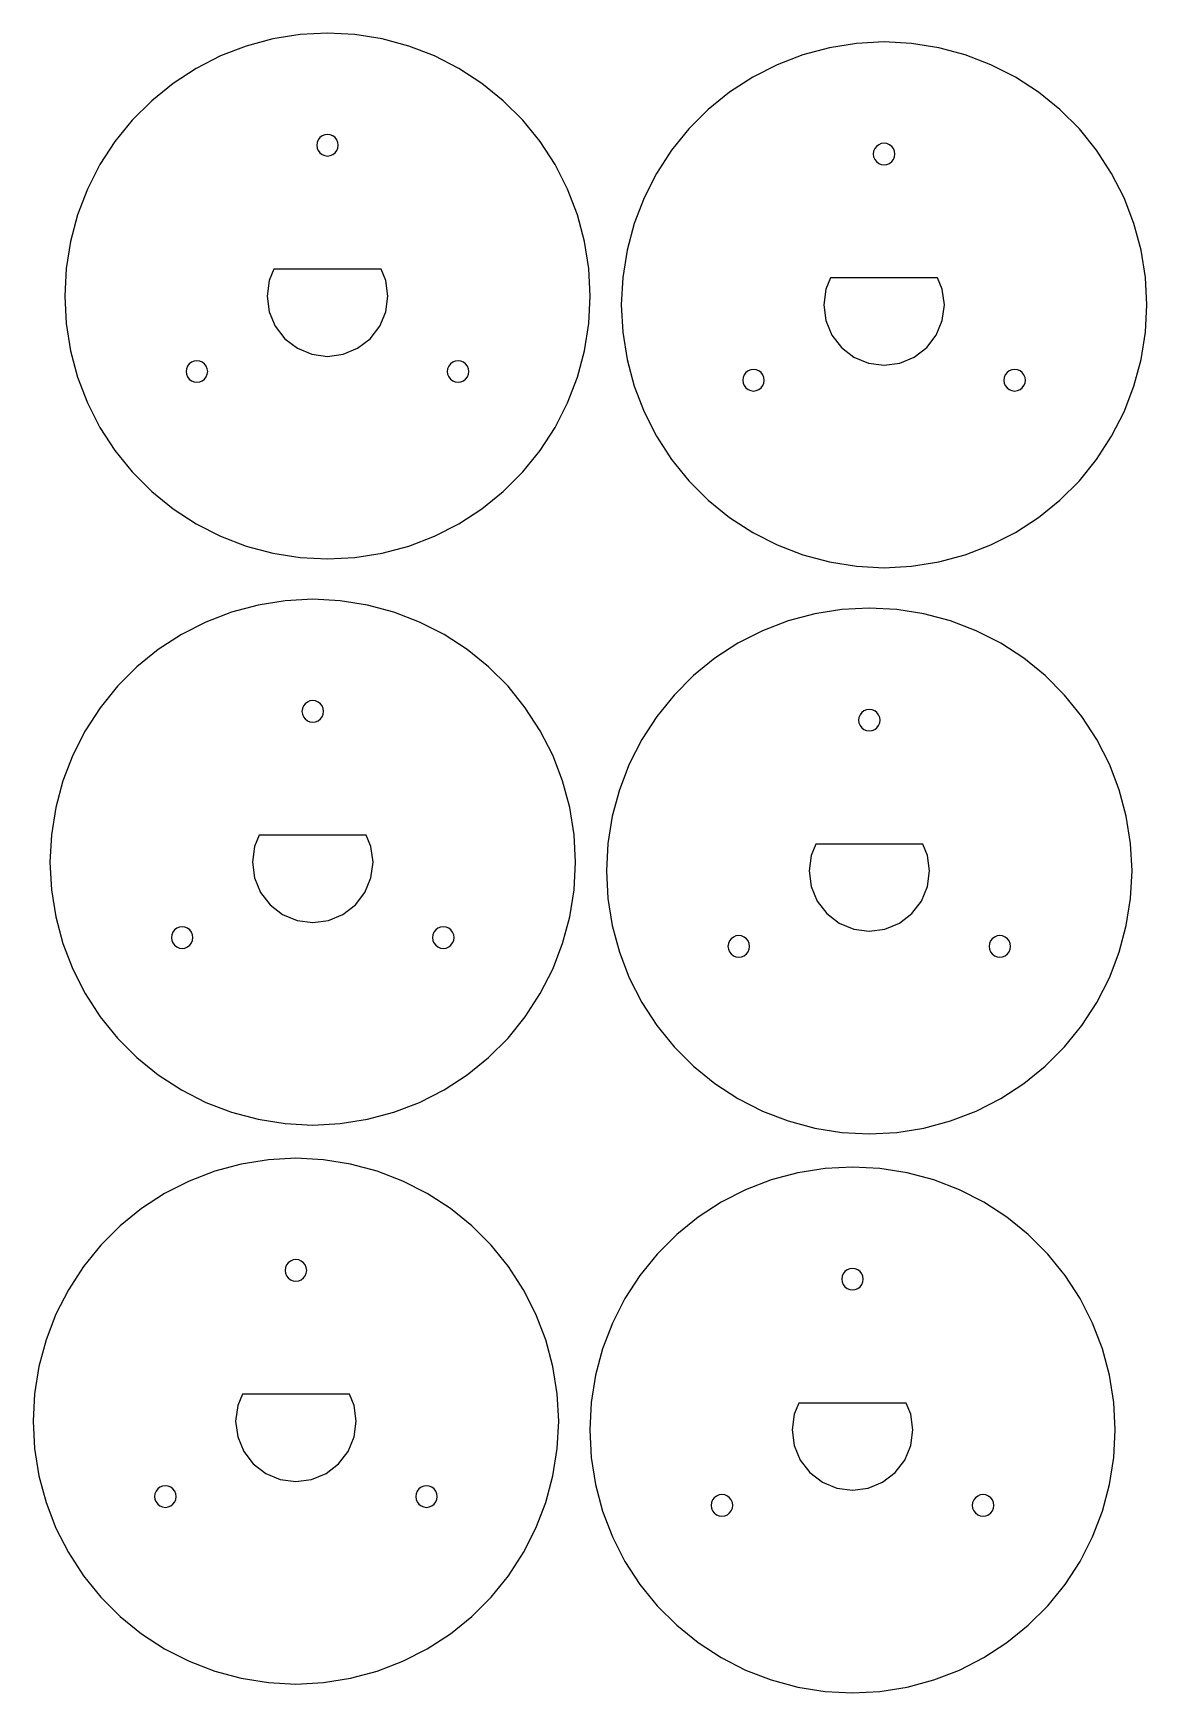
# Model space of a CAD drawing. Extents: x -52 to 52, y -39 to 39.
# Drawn here: x 0.3 to 52, y -39.1 to 37.9 of the extents above; entities that cross this region are included whole.
import ezdxf

# ---------------------------------------------------------------- set-up
doc = ezdxf.new("R2010")
doc.units = 0
doc.layers.get('0').update_dxf_attribs({"linetype": 'CONTINUOUS'})

msp = doc.modelspace()

# ---------------------------------------------------------------- linework, layer by layer
for p, q in [((12.69, 37.876), (11.429, 37.677)), ((13.966, 37.943), (12.69, 37.876)), ((15.241, 37.876), (13.966, 37.943)), ((16.502, 37.677), (15.241, 37.876)), ((10.196, 37.346), (9.003, 36.888)), ((11.429, 37.677), (10.196, 37.346)), ((17.736, 37.346), (16.502, 37.677)), ((18.928, 36.888), (17.736, 37.346)), ((37.272, 37.27), (36.038, 36.939)), ((38.533, 37.469), (37.272, 37.27)), ((39.808, 37.536), (38.533, 37.469)), ((41.084, 37.469), (39.808, 37.536)), ((42.345, 37.27), (41.084, 37.469)), ((43.578, 36.939), (42.345, 37.27)), ((7.866, 36.309), (6.795, 35.613)), ((9.003, 36.888), (7.866, 36.309)), ((20.066, 36.309), (18.928, 36.888)), ((21.137, 35.613), (20.066, 36.309)), ((34.846, 36.482), (33.708, 35.902)), ((36.038, 36.939), (34.846, 36.482)), ((44.771, 36.482), (43.578, 36.939)), ((45.908, 35.902), (44.771, 36.482)), ((6.795, 35.613), (5.802, 34.81)), ((22.129, 34.81), (21.137, 35.613)), ((33.708, 35.902), (32.637, 35.206)), ((46.979, 35.206), (45.908, 35.902)), ((5.802, 34.81), (4.899, 33.907)), ((23.032, 33.907), (22.129, 34.81)), ((32.637, 35.206), (31.645, 34.403)), ((47.972, 34.403), (46.979, 35.206)), ((4.899, 33.907), (4.096, 32.914)), ((23.836, 32.914), (23.032, 33.907)), ((31.645, 34.403), (30.742, 33.5)), ((48.875, 33.5), (47.972, 34.403)), ((13.716, 33.176), (13.612, 33.097)), ((13.836, 33.226), (13.716, 33.176)), ((13.966, 33.243), (13.836, 33.226)), ((14.095, 33.226), (13.966, 33.243)), ((14.216, 33.176), (14.095, 33.226)), ((14.319, 33.097), (14.216, 33.176)), ((30.742, 33.5), (29.938, 32.507)), ((49.678, 32.507), (48.875, 33.5)), ((4.096, 32.914), (3.4, 31.843)), ((13.483, 32.873), (13.466, 32.743)), ((13.466, 32.743), (13.483, 32.614)), ((13.533, 32.993), (13.483, 32.873)), ((13.483, 32.614), (13.533, 32.493)), ((13.612, 33.097), (13.533, 32.993)), ((13.533, 32.493), (13.612, 32.39)), ((13.612, 32.39), (13.716, 32.31)), ((14.216, 32.31), (14.319, 32.39)), ((14.399, 32.993), (14.319, 33.097)), ((14.319, 32.39), (14.399, 32.493)), ((14.449, 32.873), (14.399, 32.993)), ((14.399, 32.493), (14.449, 32.614)), ((14.466, 32.743), (14.449, 32.873)), ((14.449, 32.614), (14.466, 32.743)), ((24.531, 31.843), (23.836, 32.914)), ((29.938, 32.507), (29.243, 31.436)), ((39.325, 32.466), (39.308, 32.336)), ((39.375, 32.586), (39.325, 32.466)), ((39.455, 32.69), (39.375, 32.586)), ((39.558, 32.769), (39.455, 32.69)), ((39.679, 32.819), (39.558, 32.769)), ((39.808, 32.836), (39.679, 32.819)), ((39.938, 32.819), (39.808, 32.836)), ((40.058, 32.769), (39.938, 32.819)), ((40.162, 32.69), (40.058, 32.769)), ((40.241, 32.586), (40.162, 32.69)), ((40.291, 32.466), (40.241, 32.586)), ((40.308, 32.336), (40.291, 32.466)), ((50.374, 31.436), (49.678, 32.507)), ((3.4, 31.843), (2.82, 30.705)), ((13.716, 32.31), (13.836, 32.26)), ((13.836, 32.26), (13.966, 32.243)), ((13.966, 32.243), (14.095, 32.26)), ((14.095, 32.26), (14.216, 32.31)), ((25.111, 30.705), (24.531, 31.843)), ((39.308, 32.336), (39.325, 32.207)), ((39.325, 32.207), (39.375, 32.086)), ((39.375, 32.086), (39.455, 31.983)), ((39.455, 31.983), (39.558, 31.903)), ((39.558, 31.903), (39.679, 31.853)), ((39.679, 31.853), (39.808, 31.836)), ((39.808, 31.836), (39.938, 31.853)), ((39.938, 31.853), (40.058, 31.903)), ((40.058, 31.903), (40.162, 31.983)), ((40.162, 31.983), (40.241, 32.086)), ((40.241, 32.086), (40.291, 32.207)), ((40.291, 32.207), (40.308, 32.336)), ((29.243, 31.436), (28.663, 30.298)), ((50.954, 30.298), (50.374, 31.436)), ((2.82, 30.705), (2.363, 29.513)), ((25.569, 29.513), (25.111, 30.705)), ((28.663, 30.298), (28.206, 29.106)), ((51.411, 29.106), (50.954, 30.298)), ((2.363, 29.513), (2.032, 28.28)), ((25.899, 28.28), (25.569, 29.513)), ((28.206, 29.106), (27.875, 27.873)), ((51.742, 27.873), (51.411, 29.106)), ((2.032, 28.28), (1.832, 27.018)), ((26.099, 27.018), (25.899, 28.28)), ((27.875, 27.873), (27.675, 26.612)), ((51.942, 26.612), (51.742, 27.873)), ((1.832, 27.018), (1.766, 25.743)), ((11.479, 26.993), (11.261, 26.468)), ((16.453, 26.993), (11.479, 26.993)), ((16.67, 26.468), (16.453, 26.993)), ((26.166, 25.743), (26.099, 27.018)), ((11.261, 26.468), (11.166, 25.743)), ((16.766, 25.743), (16.67, 26.468)), ((27.675, 26.612), (27.608, 25.336)), ((37.321, 26.586), (37.104, 26.061)), ((42.295, 26.586), (37.321, 26.586)), ((42.513, 26.061), (42.295, 26.586)), ((52.008, 25.336), (51.942, 26.612)), ((1.766, 25.743), (1.832, 24.468)), ((11.166, 25.743), (11.261, 25.018)), ((16.67, 25.018), (16.766, 25.743)), ((26.099, 24.468), (26.166, 25.743)), ((37.104, 26.061), (37.008, 25.336)), ((42.608, 25.336), (42.513, 26.061)), ((11.261, 25.018), (11.541, 24.343)), ((16.39, 24.343), (16.67, 25.018)), ((27.608, 25.336), (27.675, 24.061)), ((37.008, 25.336), (37.104, 24.612)), ((42.513, 24.612), (42.608, 25.336)), ((51.942, 24.061), (52.008, 25.336)), ((1.832, 24.468), (2.032, 23.207)), ((11.541, 24.343), (11.986, 23.763)), ((15.946, 23.763), (16.39, 24.343)), ((25.899, 23.207), (26.099, 24.468)), ((27.675, 24.061), (27.875, 22.8)), ((37.104, 24.612), (37.384, 23.936)), ((37.384, 23.936), (37.829, 23.356)), ((41.788, 23.356), (42.233, 23.936)), ((42.233, 23.936), (42.513, 24.612)), ((51.742, 22.8), (51.942, 24.061)), ((2.032, 23.207), (2.363, 21.973)), ((11.986, 23.763), (12.566, 23.318)), ((12.566, 23.318), (13.241, 23.039)), ((14.69, 23.039), (15.366, 23.318)), ((15.366, 23.318), (15.946, 23.763)), ((25.569, 21.973), (25.899, 23.207)), ((37.829, 23.356), (38.408, 22.911)), ((41.208, 22.911), (41.788, 23.356)), ((7.42, 22.373), (7.403, 22.243)), ((7.47, 22.493), (7.42, 22.373)), ((7.55, 22.597), (7.47, 22.493)), ((7.653, 22.676), (7.55, 22.597)), ((7.774, 22.726), (7.653, 22.676)), ((7.903, 22.743), (7.774, 22.726)), ((8.033, 22.726), (7.903, 22.743)), ((8.153, 22.676), (8.033, 22.726)), ((8.257, 22.597), (8.153, 22.676)), ((8.336, 22.493), (8.257, 22.597)), ((8.386, 22.373), (8.336, 22.493)), ((8.403, 22.243), (8.386, 22.373)), ((13.241, 23.039), (13.966, 22.943)), ((13.966, 22.943), (14.69, 23.039)), ((19.545, 22.373), (19.528, 22.243)), ((19.595, 22.493), (19.545, 22.373)), ((19.674, 22.597), (19.595, 22.493)), ((19.778, 22.676), (19.674, 22.597)), ((19.898, 22.726), (19.778, 22.676)), ((20.028, 22.743), (19.898, 22.726)), ((20.157, 22.726), (20.028, 22.743)), ((20.278, 22.676), (20.157, 22.726)), ((20.381, 22.597), (20.278, 22.676)), ((20.461, 22.493), (20.381, 22.597)), ((20.511, 22.373), (20.461, 22.493)), ((20.528, 22.243), (20.511, 22.373)), ((27.875, 22.8), (28.206, 21.566)), ((38.408, 22.911), (39.084, 22.632)), ((39.084, 22.632), (39.808, 22.536)), ((39.808, 22.536), (40.533, 22.632)), ((40.533, 22.632), (41.208, 22.911)), ((51.411, 21.566), (51.742, 22.8)), ((2.363, 21.973), (2.82, 20.781)), ((7.403, 22.243), (7.42, 22.114)), ((7.42, 22.114), (7.47, 21.993)), ((7.47, 21.993), (7.55, 21.89)), ((7.55, 21.89), (7.653, 21.81)), ((7.653, 21.81), (7.774, 21.76)), ((7.774, 21.76), (7.903, 21.743)), ((7.903, 21.743), (8.033, 21.76)), ((8.033, 21.76), (8.153, 21.81)), ((8.153, 21.81), (8.257, 21.89)), ((8.257, 21.89), (8.336, 21.993)), ((8.336, 21.993), (8.386, 22.114)), ((8.386, 22.114), (8.403, 22.243)), ((19.528, 22.243), (19.545, 22.114)), ((19.545, 22.114), (19.595, 21.993)), ((19.595, 21.993), (19.674, 21.89)), ((19.674, 21.89), (19.778, 21.81)), ((19.778, 21.81), (19.898, 21.76)), ((19.898, 21.76), (20.028, 21.743)), ((20.028, 21.743), (20.157, 21.76)), ((20.157, 21.76), (20.278, 21.81)), ((20.278, 21.81), (20.381, 21.89)), ((20.381, 21.89), (20.461, 21.993)), ((20.461, 21.993), (20.511, 22.114)), ((20.511, 22.114), (20.528, 22.243)), ((25.111, 20.781), (25.569, 21.973)), ((33.263, 21.966), (33.246, 21.836)), ((33.246, 21.836), (33.263, 21.707)), ((33.313, 22.086), (33.263, 21.966)), ((33.263, 21.707), (33.313, 21.586)), ((33.393, 22.19), (33.313, 22.086)), ((33.313, 21.586), (33.393, 21.483)), ((33.496, 22.269), (33.393, 22.19)), ((33.617, 22.319), (33.496, 22.269)), ((33.746, 22.336), (33.617, 22.319)), ((33.876, 22.319), (33.746, 22.336)), ((33.996, 22.269), (33.876, 22.319)), ((34.1, 22.19), (33.996, 22.269)), ((34.179, 22.086), (34.1, 22.19)), ((34.1, 21.483), (34.179, 21.586)), ((34.229, 21.966), (34.179, 22.086)), ((34.179, 21.586), (34.229, 21.707)), ((34.246, 21.836), (34.229, 21.966)), ((34.229, 21.707), (34.246, 21.836)), ((45.388, 21.966), (45.371, 21.836)), ((45.371, 21.836), (45.388, 21.707)), ((45.438, 22.086), (45.388, 21.966)), ((45.388, 21.707), (45.438, 21.586)), ((45.517, 22.19), (45.438, 22.086)), ((45.438, 21.586), (45.517, 21.483)), ((45.621, 22.269), (45.517, 22.19)), ((45.741, 22.319), (45.621, 22.269)), ((45.871, 22.336), (45.741, 22.319)), ((46, 22.319), (45.871, 22.336)), ((46.121, 22.269), (46, 22.319)), ((46.224, 22.19), (46.121, 22.269)), ((46.304, 22.086), (46.224, 22.19)), ((46.224, 21.483), (46.304, 21.586)), ((46.354, 21.966), (46.304, 22.086)), ((46.304, 21.586), (46.354, 21.707)), ((46.371, 21.836), (46.354, 21.966)), ((46.354, 21.707), (46.371, 21.836)), ((28.206, 21.566), (28.663, 20.374)), ((33.393, 21.483), (33.496, 21.403)), ((33.496, 21.403), (33.617, 21.353)), ((33.617, 21.353), (33.746, 21.336)), ((33.746, 21.336), (33.876, 21.353)), ((33.876, 21.353), (33.996, 21.403)), ((33.996, 21.403), (34.1, 21.483)), ((45.517, 21.483), (45.621, 21.403)), ((45.621, 21.403), (45.741, 21.353)), ((45.741, 21.353), (45.871, 21.336)), ((45.871, 21.336), (46, 21.353)), ((46, 21.353), (46.121, 21.403)), ((46.121, 21.403), (46.224, 21.483)), ((50.954, 20.374), (51.411, 21.566)), ((2.82, 20.781), (3.4, 19.643)), ((24.531, 19.643), (25.111, 20.781)), ((28.663, 20.374), (29.243, 19.236)), ((50.374, 19.236), (50.954, 20.374)), ((3.4, 19.643), (4.096, 18.572)), ((23.836, 18.572), (24.531, 19.643)), ((4.096, 18.572), (4.899, 17.58)), ((23.032, 17.58), (23.836, 18.572)), ((29.243, 19.236), (29.938, 18.165)), ((49.678, 18.165), (50.374, 19.236)), ((29.938, 18.165), (30.742, 17.173)), ((48.875, 17.173), (49.678, 18.165)), ((4.899, 17.58), (5.802, 16.677)), ((22.129, 16.677), (23.032, 17.58)), ((30.742, 17.173), (31.645, 16.27)), ((47.972, 16.27), (48.875, 17.173)), ((5.802, 16.677), (6.795, 15.873)), ((21.137, 15.873), (22.129, 16.677)), ((31.645, 16.27), (32.637, 15.466)), ((46.979, 15.466), (47.972, 16.27)), ((6.795, 15.873), (7.866, 15.178)), ((20.066, 15.178), (21.137, 15.873)), ((32.637, 15.466), (33.708, 14.771)), ((45.908, 14.771), (46.979, 15.466)), ((7.866, 15.178), (9.003, 14.598)), ((18.928, 14.598), (20.066, 15.178)), ((33.708, 14.771), (34.846, 14.191)), ((44.771, 14.191), (45.908, 14.771)), ((9.003, 14.598), (10.196, 14.14)), ((10.196, 14.14), (11.429, 13.81)), ((16.502, 13.81), (17.736, 14.14)), ((17.736, 14.14), (18.928, 14.598)), ((34.846, 14.191), (36.038, 13.733)), ((43.578, 13.733), (44.771, 14.191)), ((11.429, 13.81), (12.69, 13.61)), ((12.69, 13.61), (13.966, 13.543)), ((13.966, 13.543), (15.241, 13.61)), ((15.241, 13.61), (16.502, 13.81)), ((36.038, 13.733), (37.272, 13.403)), ((37.272, 13.403), (38.533, 13.203)), ((38.533, 13.203), (39.808, 13.136)), ((39.808, 13.136), (41.084, 13.203)), ((41.084, 13.203), (42.345, 13.403)), ((42.345, 13.403), (43.578, 13.733)), ((12.006, 11.602), (10.744, 11.402)), ((13.281, 11.669), (12.006, 11.602)), ((14.556, 11.602), (13.281, 11.669)), ((15.817, 11.402), (14.556, 11.602)), ((9.511, 11.071), (8.319, 10.614)), ((10.744, 11.402), (9.511, 11.071)), ((17.051, 11.071), (15.817, 11.402)), ((18.243, 10.614), (17.051, 11.071)), ((36.587, 10.995), (35.354, 10.665)), ((37.848, 11.195), (36.587, 10.995)), ((39.124, 11.262), (37.848, 11.195)), ((40.399, 11.195), (39.124, 11.262)), ((41.66, 10.995), (40.399, 11.195)), ((42.894, 10.665), (41.66, 10.995)), ((7.181, 10.034), (6.11, 9.339)), ((8.319, 10.614), (7.181, 10.034)), ((19.381, 10.034), (18.243, 10.614)), ((20.452, 9.339), (19.381, 10.034)), ((34.161, 10.207), (33.024, 9.627)), ((35.354, 10.665), (34.161, 10.207)), ((44.086, 10.207), (42.894, 10.665)), ((45.224, 9.627), (44.086, 10.207)), ((6.11, 9.339), (5.117, 8.535)), ((21.444, 8.535), (20.452, 9.339)), ((33.024, 9.627), (31.953, 8.932)), ((46.295, 8.932), (45.224, 9.627)), ((5.117, 8.535), (4.214, 7.632)), ((22.347, 7.632), (21.444, 8.535)), ((31.953, 8.932), (30.96, 8.128)), ((47.287, 8.128), (46.295, 8.932)), ((30.96, 8.128), (30.057, 7.225)), ((48.19, 7.225), (47.287, 8.128)), ((4.214, 7.632), (3.411, 6.64)), ((13.151, 6.952), (13.031, 6.902)), ((13.281, 6.969), (13.151, 6.952)), ((13.41, 6.952), (13.281, 6.969)), ((13.531, 6.902), (13.41, 6.952)), ((23.151, 6.64), (22.347, 7.632)), ((30.057, 7.225), (29.254, 6.233)), ((48.994, 6.233), (48.19, 7.225)), ((3.411, 6.64), (2.715, 5.569)), ((12.798, 6.598), (12.781, 6.469)), ((12.781, 6.469), (12.798, 6.339)), ((12.848, 6.719), (12.798, 6.598)), ((12.798, 6.339), (12.848, 6.219)), ((12.927, 6.822), (12.848, 6.719)), ((12.848, 6.219), (12.927, 6.115)), ((13.031, 6.902), (12.927, 6.822)), ((13.634, 6.822), (13.531, 6.902)), ((13.714, 6.719), (13.634, 6.822)), ((13.634, 6.115), (13.714, 6.219)), ((13.764, 6.598), (13.714, 6.719)), ((13.714, 6.219), (13.764, 6.339)), ((13.781, 6.469), (13.764, 6.598)), ((13.764, 6.339), (13.781, 6.469)), ((23.846, 5.569), (23.151, 6.64)), ((29.254, 6.233), (28.558, 5.162)), ((38.641, 6.191), (38.624, 6.062)), ((38.691, 6.312), (38.641, 6.191)), ((38.77, 6.415), (38.691, 6.312)), ((38.874, 6.495), (38.77, 6.415)), ((38.994, 6.545), (38.874, 6.495)), ((39.124, 6.562), (38.994, 6.545)), ((39.253, 6.545), (39.124, 6.562)), ((39.374, 6.495), (39.253, 6.545)), ((39.477, 6.415), (39.374, 6.495)), ((39.557, 6.312), (39.477, 6.415)), ((39.607, 6.191), (39.557, 6.312)), ((39.624, 6.062), (39.607, 6.191)), ((49.689, 5.162), (48.994, 6.233)), ((2.715, 5.569), (2.135, 4.431)), ((12.927, 6.115), (13.031, 6.036)), ((13.031, 6.036), (13.151, 5.986)), ((13.151, 5.986), (13.281, 5.969)), ((13.281, 5.969), (13.41, 5.986)), ((13.41, 5.986), (13.531, 6.036)), ((13.531, 6.036), (13.634, 6.115)), ((24.426, 4.431), (23.846, 5.569)), ((38.624, 6.062), (38.641, 5.932)), ((38.641, 5.932), (38.691, 5.812)), ((38.691, 5.812), (38.77, 5.708)), ((38.77, 5.708), (38.874, 5.629)), ((38.874, 5.629), (38.994, 5.579)), ((38.994, 5.579), (39.124, 5.562)), ((39.124, 5.562), (39.253, 5.579)), ((39.253, 5.579), (39.374, 5.629)), ((39.374, 5.629), (39.477, 5.708)), ((39.477, 5.708), (39.557, 5.812)), ((39.557, 5.812), (39.607, 5.932)), ((39.607, 5.932), (39.624, 6.062)), ((28.558, 5.162), (27.978, 4.024)), ((50.269, 4.024), (49.689, 5.162)), ((2.135, 4.431), (1.678, 3.239)), ((24.884, 3.239), (24.426, 4.431)), ((27.978, 4.024), (27.521, 2.832)), ((50.726, 2.832), (50.269, 4.024)), ((1.678, 3.239), (1.347, 2.005)), ((25.214, 2.005), (24.884, 3.239)), ((27.521, 2.832), (27.19, 1.598)), ((51.057, 1.598), (50.726, 2.832)), ((1.347, 2.005), (1.148, 0.744)), ((25.414, 0.744), (25.214, 2.005)), ((27.19, 1.598), (26.99, 0.337)), ((51.257, 0.337), (51.057, 1.598)), ((1.148, 0.744), (1.081, -0.531)), ((10.576, 0.193), (10.481, -0.531)), ((10.794, 0.719), (10.576, 0.193)), ((15.768, 0.719), (10.794, 0.719)), ((15.985, 0.193), (15.768, 0.719)), ((16.081, -0.531), (15.985, 0.193)), ((25.481, -0.531), (25.414, 0.744)), ((26.99, 0.337), (26.924, -0.938)), ((36.637, 0.312), (36.419, -0.214)), ((41.611, 0.312), (36.637, 0.312)), ((41.828, -0.214), (41.611, 0.312)), ((51.324, -0.938), (51.257, 0.337)), ((1.081, -0.531), (1.148, -1.807)), ((10.481, -0.531), (10.576, -1.256)), ((15.985, -1.256), (16.081, -0.531)), ((25.414, -1.807), (25.481, -0.531)), ((36.419, -0.214), (36.324, -0.938)), ((41.924, -0.938), (41.828, -0.214)), ((10.576, -1.256), (10.856, -1.931)), ((15.706, -1.931), (15.985, -1.256)), ((26.924, -0.938), (26.99, -2.214)), ((36.324, -0.938), (36.419, -1.663)), ((41.828, -1.663), (41.924, -0.938)), ((51.257, -2.214), (51.324, -0.938)), ((1.148, -1.807), (1.347, -3.068)), ((10.856, -1.931), (11.301, -2.511)), ((15.261, -2.511), (15.706, -1.931)), ((25.214, -3.068), (25.414, -1.807)), ((26.99, -2.214), (27.19, -3.475)), ((36.419, -1.663), (36.699, -2.338)), ((41.548, -2.338), (41.828, -1.663)), ((51.057, -3.475), (51.257, -2.214)), ((1.347, -3.068), (1.678, -4.301)), ((11.301, -2.511), (11.881, -2.956)), ((11.881, -2.956), (12.556, -3.236)), ((14.005, -3.236), (14.681, -2.956)), ((14.681, -2.956), (15.261, -2.511)), ((24.884, -4.301), (25.214, -3.068)), ((36.699, -2.338), (37.144, -2.918)), ((37.144, -2.918), (37.724, -3.363)), ((40.524, -3.363), (41.103, -2.918)), ((41.103, -2.918), (41.548, -2.338)), ((6.786, -3.781), (6.736, -3.902)), ((6.865, -3.678), (6.786, -3.781)), ((6.969, -3.598), (6.865, -3.678)), ((7.089, -3.548), (6.969, -3.598)), ((7.219, -3.531), (7.089, -3.548)), ((7.348, -3.548), (7.219, -3.531)), ((7.469, -3.598), (7.348, -3.548)), ((7.572, -3.678), (7.469, -3.598)), ((7.652, -3.781), (7.572, -3.678)), ((7.702, -3.902), (7.652, -3.781)), ((12.556, -3.236), (13.281, -3.331)), ((13.281, -3.331), (14.005, -3.236)), ((18.91, -3.781), (18.86, -3.902)), ((18.989, -3.678), (18.91, -3.781)), ((19.093, -3.598), (18.989, -3.678)), ((19.214, -3.548), (19.093, -3.598)), ((19.343, -3.531), (19.214, -3.548)), ((19.472, -3.548), (19.343, -3.531)), ((19.593, -3.598), (19.472, -3.548)), ((19.696, -3.678), (19.593, -3.598)), ((19.776, -3.781), (19.696, -3.678)), ((19.826, -3.902), (19.776, -3.781)), ((27.19, -3.475), (27.521, -4.708)), ((37.724, -3.363), (38.399, -3.643)), ((38.399, -3.643), (39.124, -3.738)), ((39.124, -3.738), (39.848, -3.643)), ((39.848, -3.643), (40.524, -3.363)), ((50.726, -4.708), (51.057, -3.475)), ((1.678, -4.301), (2.135, -5.494)), ((6.736, -3.902), (6.719, -4.031)), ((6.719, -4.031), (6.736, -4.161)), ((6.736, -4.161), (6.786, -4.281)), ((6.786, -4.281), (6.865, -4.385)), ((6.865, -4.385), (6.969, -4.464)), ((6.969, -4.464), (7.089, -4.514)), ((7.089, -4.514), (7.219, -4.531)), ((7.219, -4.531), (7.348, -4.514)), ((7.348, -4.514), (7.469, -4.464)), ((7.469, -4.464), (7.572, -4.385)), ((7.572, -4.385), (7.652, -4.281)), ((7.652, -4.281), (7.702, -4.161)), ((7.719, -4.031), (7.702, -3.902)), ((7.702, -4.161), (7.719, -4.031)), ((18.86, -3.902), (18.843, -4.031)), ((18.843, -4.031), (18.86, -4.161)), ((18.86, -4.161), (18.91, -4.281)), ((18.91, -4.281), (18.989, -4.385)), ((18.989, -4.385), (19.093, -4.464)), ((19.093, -4.464), (19.214, -4.514)), ((19.214, -4.514), (19.343, -4.531)), ((19.343, -4.531), (19.472, -4.514)), ((19.472, -4.514), (19.593, -4.464)), ((19.593, -4.464), (19.696, -4.385)), ((19.696, -4.385), (19.776, -4.281)), ((19.776, -4.281), (19.826, -4.161)), ((19.843, -4.031), (19.826, -3.902)), ((19.826, -4.161), (19.843, -4.031)), ((24.426, -5.494), (24.884, -4.301)), ((32.578, -4.309), (32.561, -4.438)), ((32.561, -4.438), (32.578, -4.568)), ((32.628, -4.188), (32.578, -4.309)), ((32.578, -4.568), (32.628, -4.688)), ((32.708, -4.085), (32.628, -4.188)), ((32.811, -4.005), (32.708, -4.085)), ((32.932, -3.955), (32.811, -4.005)), ((33.061, -3.938), (32.932, -3.955)), ((33.191, -3.955), (33.061, -3.938)), ((33.311, -4.005), (33.191, -3.955)), ((33.415, -4.085), (33.311, -4.005)), ((33.494, -4.188), (33.415, -4.085)), ((33.544, -4.309), (33.494, -4.188)), ((33.494, -4.688), (33.544, -4.568)), ((33.561, -4.438), (33.544, -4.309)), ((33.544, -4.568), (33.561, -4.438)), ((44.703, -4.309), (44.686, -4.438)), ((44.686, -4.438), (44.703, -4.568)), ((44.753, -4.188), (44.703, -4.309)), ((44.703, -4.568), (44.753, -4.688)), ((44.832, -4.085), (44.753, -4.188)), ((44.936, -4.005), (44.832, -4.085)), ((45.056, -3.955), (44.936, -4.005)), ((45.186, -3.938), (45.056, -3.955)), ((45.315, -3.955), (45.186, -3.938)), ((45.436, -4.005), (45.315, -3.955)), ((45.539, -4.085), (45.436, -4.005)), ((45.619, -4.188), (45.539, -4.085)), ((45.669, -4.309), (45.619, -4.188)), ((45.619, -4.688), (45.669, -4.568)), ((45.686, -4.438), (45.669, -4.309)), ((45.669, -4.568), (45.686, -4.438)), ((27.521, -4.708), (27.978, -5.9)), ((32.628, -4.688), (32.708, -4.792)), ((32.708, -4.792), (32.811, -4.871)), ((32.811, -4.871), (32.932, -4.921)), ((32.932, -4.921), (33.061, -4.938)), ((33.061, -4.938), (33.191, -4.921)), ((33.191, -4.921), (33.311, -4.871)), ((33.311, -4.871), (33.415, -4.792)), ((33.415, -4.792), (33.494, -4.688)), ((44.753, -4.688), (44.832, -4.792)), ((44.832, -4.792), (44.936, -4.871)), ((44.936, -4.871), (45.056, -4.921)), ((45.056, -4.921), (45.186, -4.938)), ((45.186, -4.938), (45.315, -4.921)), ((45.315, -4.921), (45.436, -4.871)), ((45.436, -4.871), (45.539, -4.792)), ((45.539, -4.792), (45.619, -4.688)), ((50.269, -5.9), (50.726, -4.708)), ((2.135, -5.494), (2.715, -6.631)), ((23.846, -6.631), (24.426, -5.494)), ((27.978, -5.9), (28.558, -7.038)), ((49.689, -7.038), (50.269, -5.9)), ((2.715, -6.631), (3.411, -7.702)), ((23.151, -7.702), (23.846, -6.631)), ((28.558, -7.038), (29.254, -8.109)), ((48.994, -8.109), (49.689, -7.038)), ((3.411, -7.702), (4.214, -8.695)), ((22.347, -8.695), (23.151, -7.702)), ((29.254, -8.109), (30.057, -9.102)), ((48.19, -9.102), (48.994, -8.109)), ((4.214, -8.695), (5.117, -9.598)), ((21.444, -9.598), (22.347, -8.695)), ((30.057, -9.102), (30.96, -10.005)), ((47.287, -10.005), (48.19, -9.102)), ((5.117, -9.598), (6.11, -10.401)), ((20.452, -10.401), (21.444, -9.598)), ((30.96, -10.005), (31.953, -10.808)), ((46.295, -10.808), (47.287, -10.005)), ((6.11, -10.401), (7.181, -11.097)), ((19.381, -11.097), (20.452, -10.401)), ((7.181, -11.097), (8.319, -11.677)), ((18.243, -11.677), (19.381, -11.097)), ((31.953, -10.808), (33.024, -11.504)), ((33.024, -11.504), (34.161, -12.084)), ((44.086, -12.084), (45.224, -11.504)), ((45.224, -11.504), (46.295, -10.808)), ((8.319, -11.677), (9.511, -12.134)), ((9.511, -12.134), (10.744, -12.465)), ((15.817, -12.465), (17.051, -12.134)), ((17.051, -12.134), (18.243, -11.677)), ((34.161, -12.084), (35.354, -12.541)), ((42.894, -12.541), (44.086, -12.084)), ((10.744, -12.465), (12.006, -12.665)), ((12.006, -12.665), (13.281, -12.731)), ((13.281, -12.731), (14.556, -12.665)), ((14.556, -12.665), (15.817, -12.465)), ((35.354, -12.541), (36.587, -12.872)), ((36.587, -12.872), (37.848, -13.071)), ((37.848, -13.071), (39.124, -13.138)), ((39.124, -13.138), (40.399, -13.071)), ((40.399, -13.071), (41.66, -12.872)), ((41.66, -12.872), (42.894, -12.541)), ((9.964, -14.54), (8.73, -14.871)), ((11.225, -14.341), (9.964, -14.54)), ((12.5, -14.274), (11.225, -14.341)), ((13.775, -14.341), (12.5, -14.274)), ((15.037, -14.54), (13.775, -14.341)), ((16.27, -14.871), (15.037, -14.54)), ((7.538, -15.329), (6.4, -15.908)), ((8.73, -14.871), (7.538, -15.329)), ((17.462, -15.329), (16.27, -14.871)), ((18.6, -15.908), (17.462, -15.329)), ((34.573, -15.278), (33.381, -15.735)), ((35.806, -14.947), (34.573, -15.278)), ((37.068, -14.747), (35.806, -14.947)), ((38.343, -14.681), (37.068, -14.747)), ((39.618, -14.747), (38.343, -14.681)), ((40.879, -14.947), (39.618, -14.747)), ((42.113, -15.278), (40.879, -14.947)), ((43.305, -15.735), (42.113, -15.278)), ((6.4, -15.908), (5.329, -16.604)), ((19.671, -16.604), (18.6, -15.908)), ((33.381, -15.735), (32.243, -16.315)), ((44.443, -16.315), (43.305, -15.735)), ((5.329, -16.604), (4.337, -17.407)), ((20.663, -17.407), (19.671, -16.604)), ((32.243, -16.315), (31.172, -17.011)), ((45.514, -17.011), (44.443, -16.315)), ((4.337, -17.407), (3.434, -18.31)), ((21.566, -18.31), (20.663, -17.407)), ((31.172, -17.011), (30.179, -17.814)), ((46.506, -17.814), (45.514, -17.011)), ((3.434, -18.31), (2.63, -19.303)), ((22.37, -19.303), (21.566, -18.31)), ((30.179, -17.814), (29.276, -18.717)), ((47.409, -18.717), (46.506, -17.814)), ((12.067, -19.224), (12.017, -19.344)), ((12.147, -19.12), (12.067, -19.224)), ((12.25, -19.041), (12.147, -19.12)), ((12.371, -18.991), (12.25, -19.041)), ((12.5, -18.974), (12.371, -18.991)), ((12.629, -18.991), (12.5, -18.974)), ((12.75, -19.041), (12.629, -18.991)), ((12.854, -19.12), (12.75, -19.041)), ((12.933, -19.224), (12.854, -19.12)), ((12.983, -19.344), (12.933, -19.224)), ((29.276, -18.717), (28.473, -19.71)), ((48.213, -19.71), (47.409, -18.717)), ((2.63, -19.303), (1.935, -20.374)), ((12.017, -19.344), (12, -19.474)), ((12, -19.474), (12.017, -19.603)), ((12.017, -19.603), (12.067, -19.724)), ((12.067, -19.724), (12.147, -19.827)), ((12.147, -19.827), (12.25, -19.907)), ((12.25, -19.907), (12.371, -19.957)), ((12.371, -19.957), (12.5, -19.974)), ((12.5, -19.974), (12.629, -19.957)), ((12.629, -19.957), (12.75, -19.907)), ((12.75, -19.907), (12.854, -19.827)), ((12.854, -19.827), (12.933, -19.724)), ((12.933, -19.724), (12.983, -19.603)), ((13, -19.474), (12.983, -19.344)), ((12.983, -19.603), (13, -19.474)), ((23.066, -20.374), (22.37, -19.303)), ((28.473, -19.71), (27.777, -20.781)), ((37.86, -19.751), (37.843, -19.881)), ((37.843, -19.881), (37.86, -20.01)), ((37.91, -19.631), (37.86, -19.751)), ((37.86, -20.01), (37.91, -20.131)), ((37.989, -19.527), (37.91, -19.631)), ((38.093, -19.448), (37.989, -19.527)), ((38.213, -19.398), (38.093, -19.448)), ((38.343, -19.381), (38.213, -19.398)), ((38.472, -19.398), (38.343, -19.381)), ((38.593, -19.448), (38.472, -19.398)), ((38.696, -19.527), (38.593, -19.448)), ((38.776, -19.631), (38.696, -19.527)), ((38.826, -19.751), (38.776, -19.631)), ((38.776, -20.131), (38.826, -20.01)), ((38.843, -19.881), (38.826, -19.751)), ((38.826, -20.01), (38.843, -19.881)), ((48.908, -20.781), (48.213, -19.71)), ((1.935, -20.374), (1.355, -21.512)), ((23.645, -21.512), (23.066, -20.374)), ((27.777, -20.781), (27.198, -21.918)), ((37.91, -20.131), (37.989, -20.234)), ((37.989, -20.234), (38.093, -20.314)), ((38.093, -20.314), (38.213, -20.364)), ((38.213, -20.364), (38.343, -20.381)), ((38.343, -20.381), (38.472, -20.364)), ((38.472, -20.364), (38.593, -20.314)), ((38.593, -20.314), (38.696, -20.234)), ((38.696, -20.234), (38.776, -20.131)), ((49.488, -21.918), (48.908, -20.781)), ((1.355, -21.512), (0.897, -22.704)), ((24.103, -22.704), (23.645, -21.512)), ((27.198, -21.918), (26.74, -23.111)), ((49.946, -23.111), (49.488, -21.918)), ((0.897, -22.704), (0.567, -23.937)), ((24.433, -23.937), (24.103, -22.704)), ((26.74, -23.111), (26.409, -24.344)), ((50.276, -24.344), (49.946, -23.111)), ((0.567, -23.937), (0.367, -25.199)), ((24.633, -25.199), (24.433, -23.937)), ((26.409, -24.344), (26.21, -25.605)), ((50.476, -25.605), (50.276, -24.344)), ((0.367, -25.199), (0.3, -26.474)), ((10.013, -25.224), (9.795, -25.749)), ((14.987, -25.224), (10.013, -25.224)), ((15.205, -25.749), (14.987, -25.224)), ((24.7, -26.474), (24.633, -25.199)), ((9.795, -25.749), (9.7, -26.474)), ((15.3, -26.474), (15.205, -25.749)), ((26.21, -25.605), (26.143, -26.881)), ((35.638, -26.156), (35.543, -26.881)), ((35.856, -25.631), (35.638, -26.156)), ((40.83, -25.631), (35.856, -25.631)), ((41.047, -26.156), (40.83, -25.631)), ((41.143, -26.881), (41.047, -26.156)), ((50.543, -26.881), (50.476, -25.605)), ((0.3, -26.474), (0.367, -27.749)), ((9.7, -26.474), (9.795, -27.198)), ((15.205, -27.198), (15.3, -26.474)), ((24.633, -27.749), (24.7, -26.474)), ((26.143, -26.881), (26.21, -28.156)), ((35.543, -26.881), (35.638, -27.605)), ((41.047, -27.605), (41.143, -26.881)), ((50.476, -28.156), (50.543, -26.881)), ((9.795, -27.198), (10.075, -27.874)), ((14.925, -27.874), (15.205, -27.198)), ((35.638, -27.605), (35.918, -28.281)), ((40.768, -28.281), (41.047, -27.605)), ((0.367, -27.749), (0.567, -29.01)), ((10.075, -27.874), (10.52, -28.454)), ((10.52, -28.454), (11.1, -28.899)), ((13.9, -28.899), (14.48, -28.454)), ((14.48, -28.454), (14.925, -27.874)), ((24.433, -29.01), (24.633, -27.749)), ((26.21, -28.156), (26.409, -29.417)), ((35.918, -28.281), (36.363, -28.861)), ((40.323, -28.861), (40.768, -28.281)), ((50.276, -29.417), (50.476, -28.156)), ((0.567, -29.01), (0.897, -30.244)), ((11.1, -28.899), (11.775, -29.178)), ((11.775, -29.178), (12.5, -29.274)), ((12.5, -29.274), (13.225, -29.178)), ((13.225, -29.178), (13.9, -28.899)), ((24.103, -30.244), (24.433, -29.01)), ((36.363, -28.861), (36.943, -29.306)), ((39.743, -29.306), (40.323, -28.861)), ((5.955, -29.844), (5.938, -29.974)), ((5.938, -29.974), (5.955, -30.103)), ((6.005, -29.724), (5.955, -29.844)), ((6.084, -29.62), (6.005, -29.724)), ((6.188, -29.541), (6.084, -29.62)), ((6.308, -29.491), (6.188, -29.541)), ((6.438, -29.474), (6.308, -29.491)), ((6.567, -29.491), (6.438, -29.474)), ((6.688, -29.541), (6.567, -29.491)), ((6.791, -29.62), (6.688, -29.541)), ((6.871, -29.724), (6.791, -29.62)), ((6.921, -29.844), (6.871, -29.724)), ((6.938, -29.974), (6.921, -29.844)), ((6.921, -30.103), (6.938, -29.974)), ((18.079, -29.844), (18.062, -29.974)), ((18.062, -29.974), (18.079, -30.103)), ((18.129, -29.724), (18.079, -29.844)), ((18.209, -29.62), (18.129, -29.724)), ((18.312, -29.541), (18.209, -29.62)), ((18.433, -29.491), (18.312, -29.541)), ((18.562, -29.474), (18.433, -29.491)), ((18.692, -29.491), (18.562, -29.474)), ((18.812, -29.541), (18.692, -29.491)), ((18.916, -29.62), (18.812, -29.541)), ((18.995, -29.724), (18.916, -29.62)), ((19.045, -29.844), (18.995, -29.724)), ((19.062, -29.974), (19.045, -29.844)), ((19.045, -30.103), (19.062, -29.974)), ((26.409, -29.417), (26.74, -30.651)), ((31.927, -30.027), (31.848, -30.131)), ((32.031, -29.948), (31.927, -30.027)), ((32.151, -29.898), (32.031, -29.948)), ((32.281, -29.881), (32.151, -29.898)), ((32.41, -29.898), (32.281, -29.881)), ((32.531, -29.948), (32.41, -29.898)), ((32.634, -30.027), (32.531, -29.948)), ((32.714, -30.131), (32.634, -30.027)), ((36.943, -29.306), (37.618, -29.585)), ((37.618, -29.585), (38.343, -29.681)), ((38.343, -29.681), (39.068, -29.585)), ((39.068, -29.585), (39.743, -29.306)), ((44.051, -30.027), (43.972, -30.131)), ((44.155, -29.948), (44.051, -30.027)), ((44.276, -29.898), (44.155, -29.948)), ((44.405, -29.881), (44.276, -29.898)), ((44.534, -29.898), (44.405, -29.881)), ((44.655, -29.948), (44.534, -29.898)), ((44.759, -30.027), (44.655, -29.948)), ((44.838, -30.131), (44.759, -30.027)), ((49.946, -30.651), (50.276, -29.417)), ((0.897, -30.244), (1.355, -31.436)), ((5.955, -30.103), (6.005, -30.224)), ((6.005, -30.224), (6.084, -30.327)), ((6.084, -30.327), (6.188, -30.407)), ((6.188, -30.407), (6.308, -30.457)), ((6.308, -30.457), (6.438, -30.474)), ((6.438, -30.474), (6.567, -30.457)), ((6.567, -30.457), (6.688, -30.407)), ((6.688, -30.407), (6.791, -30.327)), ((6.791, -30.327), (6.871, -30.224)), ((6.871, -30.224), (6.921, -30.103)), ((18.079, -30.103), (18.129, -30.224)), ((18.129, -30.224), (18.209, -30.327)), ((18.209, -30.327), (18.312, -30.407)), ((18.312, -30.407), (18.433, -30.457)), ((18.433, -30.457), (18.562, -30.474)), ((18.562, -30.474), (18.692, -30.457)), ((18.692, -30.457), (18.812, -30.407)), ((18.812, -30.407), (18.916, -30.327)), ((18.916, -30.327), (18.995, -30.224)), ((18.995, -30.224), (19.045, -30.103)), ((23.645, -31.436), (24.103, -30.244)), ((26.74, -30.651), (27.198, -31.843)), ((31.798, -30.251), (31.781, -30.381)), ((31.781, -30.381), (31.798, -30.51)), ((31.848, -30.131), (31.798, -30.251)), ((31.798, -30.51), (31.848, -30.631)), ((31.848, -30.631), (31.927, -30.734)), ((31.927, -30.734), (32.031, -30.814)), ((32.531, -30.814), (32.634, -30.734)), ((32.634, -30.734), (32.714, -30.631)), ((32.764, -30.251), (32.714, -30.131)), ((32.714, -30.631), (32.764, -30.51)), ((32.781, -30.381), (32.764, -30.251)), ((32.764, -30.51), (32.781, -30.381)), ((43.922, -30.251), (43.905, -30.381)), ((43.905, -30.381), (43.922, -30.51)), ((43.972, -30.131), (43.922, -30.251)), ((43.922, -30.51), (43.972, -30.631)), ((43.972, -30.631), (44.051, -30.734)), ((44.051, -30.734), (44.155, -30.814)), ((44.655, -30.814), (44.759, -30.734)), ((44.759, -30.734), (44.838, -30.631)), ((44.888, -30.251), (44.838, -30.131)), ((44.838, -30.631), (44.888, -30.51)), ((44.905, -30.381), (44.888, -30.251)), ((44.888, -30.51), (44.905, -30.381)), ((49.488, -31.843), (49.946, -30.651)), ((1.355, -31.436), (1.935, -32.574)), ((23.066, -32.574), (23.645, -31.436)), ((32.031, -30.814), (32.151, -30.864)), ((32.151, -30.864), (32.281, -30.881)), ((32.281, -30.881), (32.41, -30.864)), ((32.41, -30.864), (32.531, -30.814)), ((44.155, -30.814), (44.276, -30.864)), ((44.276, -30.864), (44.405, -30.881)), ((44.405, -30.881), (44.534, -30.864)), ((44.534, -30.864), (44.655, -30.814)), ((27.198, -31.843), (27.777, -32.981)), ((48.908, -32.981), (49.488, -31.843)), ((1.935, -32.574), (2.63, -33.645)), ((22.37, -33.645), (23.066, -32.574)), ((27.777, -32.981), (28.473, -34.052)), ((48.213, -34.052), (48.908, -32.981)), ((2.63, -33.645), (3.434, -34.637)), ((21.566, -34.637), (22.37, -33.645)), ((3.434, -34.637), (4.337, -35.54)), ((20.663, -35.54), (21.566, -34.637)), ((28.473, -34.052), (29.276, -35.044)), ((47.409, -35.044), (48.213, -34.052)), ((29.276, -35.044), (30.179, -35.947)), ((46.506, -35.947), (47.409, -35.044)), ((4.337, -35.54), (5.329, -36.344)), ((19.671, -36.344), (20.663, -35.54)), ((30.179, -35.947), (31.172, -36.751)), ((45.514, -36.751), (46.506, -35.947)), ((5.329, -36.344), (6.4, -37.039)), ((18.6, -37.039), (19.671, -36.344)), ((31.172, -36.751), (32.243, -37.446)), ((44.443, -37.446), (45.514, -36.751)), ((6.4, -37.039), (7.538, -37.619)), ((7.538, -37.619), (8.73, -38.077)), ((16.27, -38.077), (17.462, -37.619)), ((17.462, -37.619), (18.6, -37.039)), ((32.243, -37.446), (33.381, -38.026)), ((43.305, -38.026), (44.443, -37.446)), ((8.73, -38.077), (9.964, -38.407)), ((9.964, -38.407), (11.225, -38.607)), ((13.775, -38.607), (15.037, -38.407)), ((15.037, -38.407), (16.27, -38.077)), ((33.381, -38.026), (34.573, -38.484)), ((34.573, -38.484), (35.806, -38.814)), ((40.879, -38.814), (42.113, -38.484)), ((42.113, -38.484), (43.305, -38.026)), ((11.225, -38.607), (12.5, -38.674)), ((12.5, -38.674), (13.775, -38.607)), ((35.806, -38.814), (37.068, -39.014)), ((37.068, -39.014), (38.343, -39.081)), ((38.343, -39.081), (39.618, -39.014)), ((39.618, -39.014), (40.879, -38.814))]:
    msp.add_line(p, q)

doc.saveas('drawing.dxf')
